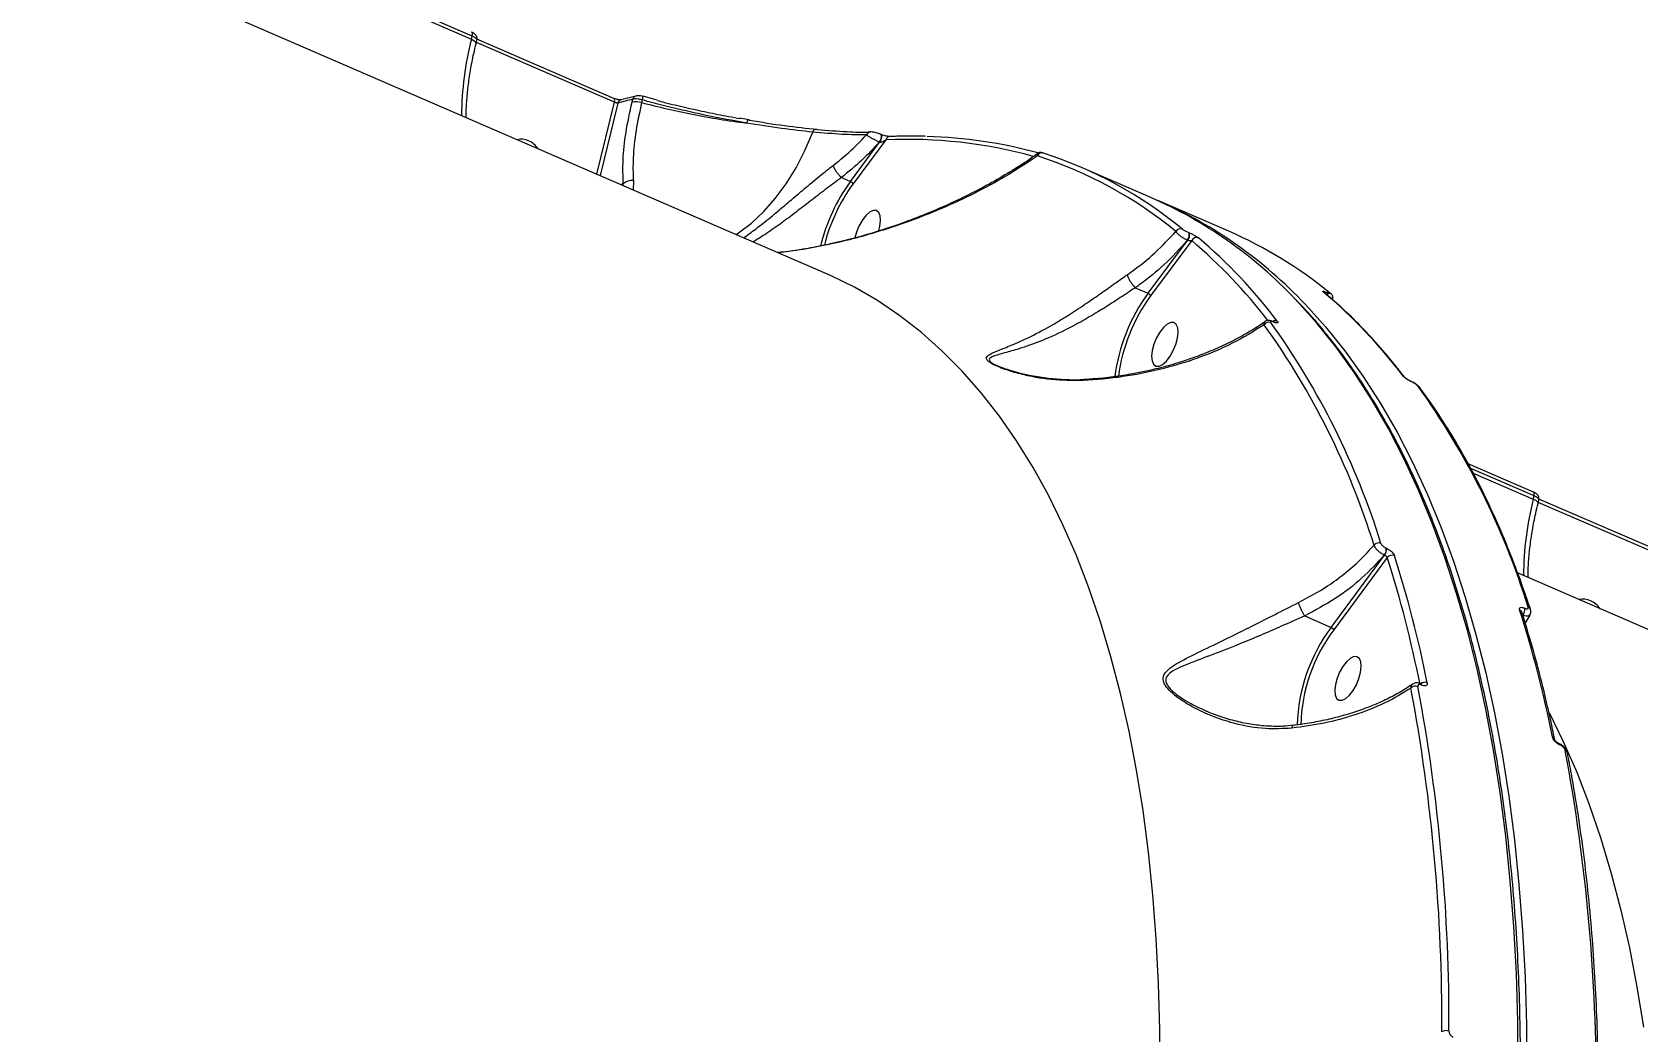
# Model space of a CAD drawing. Header units: millimetres. Extents: x -6104 to 7803, y -6013 to 4803.
# Drawn here: x 1229.8 to 1536.8, y -1772.4 to -1581.3 of the extents above; entities that cross this region are included whole.
import ezdxf

# ---------------------------------------------------------------- set-up
doc = ezdxf.new("R2010")
doc.units = ezdxf.units.MM
for name, color, linetype in [('DIKOM_ОБЪЕКТ', 7, 'Continuous'), ('DIKOM_РАЗМЕР_ЗОНА', 7, 'Continuous'), ('DIKOM_РАЗМЕР_ОБЪЕКТА', 7, 'Continuous')]:
    doc.layers.add(name, color=color, linetype=linetype)
doc.styles.add('style1', font='arial.ttf', dxfattribs={"width": 0.8})
doc.dimstyles.new('1-50', dxfattribs={"dimtxt": 300, "dimasz": 200, "dimexe": 100, "dimexo": 0, "dimgap": 100, "dimtad": 1, "dimtxsty": 'style1', "dimcen": 200, "dimclrd": 7, "dimclre": 7, "dimclrt": 7, "dimadec": 1, "dimazin": 2, "dimtfac": 1, "dimtmove": 0, "dimatfit": 2, "dimfxl": 0, "dimlwd": 25, "dimlwe": 18, "dimarcsym": 0})

# ---------------------------------------------------------------- blocks, each defined once
blk = doc.blocks.new('*D10')
at = {"layer": 'Defpoints', "color": 0, "transparency": 16777216}
for p in [(-4094.65, -224.49), (3111.63, -1726.03), (3111.63, -4948.58)]:
    blk.add_point(p, dxfattribs=at)
at = {"layer": 'DIKOM_РАЗМЕР_ОБЪЕКТА', "color": 7, "lineweight": 18, "transparency": 16777216}
for p, q in [((-4094.65, -224.49), (-4094.65, -5048.58)), ((3111.63, -1726.03), (3111.63, -5048.58))]:
    blk.add_line(p, q, dxfattribs=at)
at = {"layer": 'DIKOM_РАЗМЕР_ОБЪЕКТА', "color": 7, "lineweight": 25, "transparency": 16777216}
blk.add_line((-3894.65, -4948.58), (2911.63, -4948.58), dxfattribs=at)
at = {"layer": 'DIKOM_РАЗМЕР_ОБЪЕКТА', "color": 7, "transparency": 16777216}
for points in [[(-3894.65, -4915.24), (-3894.65, -4981.91), (-4094.65, -4948.58)], [(2911.63, -4915.24), (2911.63, -4981.91), (3111.63, -4948.58)]]:
    blk.add_solid(points, dxfattribs=at)
at = {"layer": 'DIKOM_РАЗМЕР_ОБЪЕКТА', "color": 7, "transparency": 16777216, "insert": (-134.24, -4695.4), "char_height": 300, "attachment_point": 5, "style": 'style1'}
blk.add_mtext('7200', dxfattribs=at)
blk = doc.blocks.new('*D12')
at = {"layer": 'Defpoints', "color": 0, "transparency": 16777216}
for p in [(-6103.62, -69.94), (4675.35, -1132.87), (4675.35, -5913.06)]:
    blk.add_point(p, dxfattribs=at)
at = {"layer": 'DIKOM_РАЗМЕР_ЗОНА', "color": 7, "lineweight": 18, "transparency": 16777216}
for p, q in [((-6103.62, -69.94), (-6103.62, -6013.06)), ((4675.35, -1132.87), (4675.35, -6013.06))]:
    blk.add_line(p, q, dxfattribs=at)
at = {"layer": 'DIKOM_РАЗМЕР_ЗОНА', "color": 7, "lineweight": 25, "transparency": 16777216}
blk.add_line((-5903.62, -5913.06), (4475.35, -5913.06), dxfattribs=at)
at = {"layer": 'DIKOM_РАЗМЕР_ЗОНА', "color": 7, "transparency": 16777216}
for points in [[(-5903.62, -5879.73), (-5903.62, -5946.4), (-6103.62, -5913.06)], [(4475.35, -5879.73), (4475.35, -5946.4), (4675.35, -5913.06)]]:
    blk.add_solid(points, dxfattribs=at)
at = {"layer": 'DIKOM_РАЗМЕР_ЗОНА', "color": 7, "transparency": 16777216, "insert": (271.51, -5659.89), "char_height": 300, "attachment_point": 5, "style": 'style1'}
blk.add_mtext('10800', dxfattribs=at)

msp = doc.modelspace()

# ---------------------------------------------------------------- linework, layer by layer
at = {"layer": 'DIKOM_ОБЪЕКТ', "color": 7, "linetype": 'Continuous', "lineweight": 15}
for p, q in [((1381.562, -1627.405), (1112.67, -1510.953)), ((1245.269, -1552.955), (1313.77, -1582.622)), ((1313.918, -1582.016), (1245.418, -1552.35)), ((1313.77, -1582.622), (1313.918, -1582.016)), ((1314.677, -1583.438), (1314.83, -1582.813)), ((1341.118, -1594.686), (1314.722, -1583.254)), ((1340.998, -1593.939), (1314.839, -1582.61)), ((1337.748, -1608.429), (1341.118, -1594.686)), ((1341.777, -1594.83), (1338.375, -1608.701)), ((1345.216, -1593.491), (1342.346, -1594.221)), ((1344.492, -1594.655), (1344.627, -1594.106)), ((1346.445, -1594.237), (1346.321, -1594.743)), ((1349.3, -1594.259), (1346.631, -1593.544)), ((1366.789, -1598.008), (1365.101, -1597.714)), ((1386.241, -1609.798), (1391.827, -1602.334)), ((1393.017, -1601.879), (1386.737, -1610.27)), ((1391.827, -1602.334), (1391.755, -1602.303)), ((1391.991, -1600.794), (1391.897, -1600.778)), ((1392.063, -1600.825), (1391.991, -1600.794)), ((1443.665, -1612.89), (1430.411, -1607.149)), ((1342.798, -1610.276), (1342.352, -1610.423)), ((1342.804, -1610.619), (1342.798, -1610.276)), ((1344.739, -1609.63), (1344.697, -1611.439)), ((1384.53, -1609.057), (1384.523, -1609.053)), ((1384.53, -1609.057), (1386.241, -1609.798)), ((1458.57, -1619.345), (1445.316, -1613.604)), ((1450.929, -1619.594), (1450.956, -1619.605)), ((1443.14, -1631.198), (1450.676, -1621.083)), ((1451.484, -1621.136), (1443.637, -1631.669)), ((1450.676, -1621.083), (1450.649, -1621.071)), ((1440.701, -1630.142), (1440.696, -1630.139)), ((1440.701, -1630.142), (1443.14, -1631.198)), ((1477.366, -1631.043), (1477.393, -1631.055)), ((1467.056, -1636.629), (1466.97, -1636.592)), ((1467.141, -1636.699), (1467.056, -1636.662)), ((1414.371, -1645.064), (1414.619, -1645.183)), ((1493.551, -1648.104), (1493.465, -1648.067)), ((1493.636, -1648.173), (1493.551, -1648.136)), ((1516.823, -1669.194), (1504.328, -1663.783)), ((1516.943, -1669.942), (1504.848, -1664.704)), ((1505.29, -1665.565), (1516.795, -1670.547)), ((1516.795, -1670.547), (1516.943, -1669.942)), ((1517.702, -1671.364), (1517.855, -1670.739)), ((1544.143, -1682.612), (1517.747, -1671.18)), ((1544.023, -1681.865), (1517.864, -1670.536)), ((1478.138, -1695.075), (1488.359, -1681.284)), ((1488.878, -1681.724), (1478.635, -1695.545)), ((1488.359, -1681.284), (1488.313, -1681.264)), ((1488.681, -1679.934), (1488.726, -1679.954)), ((1782.661, -1801.112), (1513.769, -1684.66)), ((1515.136, -1691.391), (1515.181, -1691.411)), ((1473.091, -1692.889), (1478.138, -1695.075)), ((1514.814, -1692.741), (1514.769, -1692.722)), ((1515.248, -1694.321), (1516.199, -1692.727)), ((1495.331, -1705.885), (1495.265, -1705.857)), ((1495.331, -1705.885), (1495.34, -1705.889)), ((1495.483, -1706.12), (1495.418, -1706.091)), ((1454.053, -1710.959), (1454.343, -1711.102)), ((1521.806, -1717.351), (1521.74, -1717.323)), ((1521.959, -1717.586), (1521.893, -1717.557))]:
    msp.add_line(p, q, dxfattribs=at)
at = {"layer": 'DIKOM_ОБЪЕКТ', "color": 7, "linetype": 'Continuous', "lineweight": 15, "flags": 128}
for points in [[(1313.77, -1582.622), (1314.072, -1582.767), (1314.323, -1582.921), (1314.512, -1583.076), (1314.634, -1583.227), (1314.682, -1583.367), (1314.677, -1583.438)], [(1313.918, -1582.016), (1313.952, -1581.844), (1313.965, -1581.685), (1313.958, -1581.544), (1313.93, -1581.427), (1313.883, -1581.337), (1313.818, -1581.279), (1313.798, -1581.268)], [(1341.118, -1594.686), (1341.151, -1594.514), (1341.165, -1594.354), (1341.157, -1594.213), (1341.129, -1594.096), (1341.082, -1594.006), (1341.016, -1593.948), (1340.998, -1593.939)], [(1346.619, -1593.591), (1346.619, -1593.59), (1346.62, -1593.586)], [(1364.392, -1619.969), (1364.844, -1619.669), (1367.305, -1617.799), (1369.658, -1615.593), (1371.879, -1613.072), (1373.947, -1610.262), (1375.842, -1607.189), (1377.543, -1603.885), (1379.036, -1600.382)], [(1379.036, -1600.382), (1379.106, -1600.22), (1379.194, -1600.078), (1379.296, -1599.962), (1379.409, -1599.875), (1379.529, -1599.821), (1379.652, -1599.801), (1379.773, -1599.816), (1379.887, -1599.866)], [(1390.048, -1600.36), (1390.064, -1600.359), (1390.066, -1600.359)], [(1391.755, -1602.303), (1391.901, -1602.076), (1392.022, -1601.819), (1392.108, -1601.554), (1392.153, -1601.301), (1392.152, -1601.081), (1392.106, -1600.913), (1392.019, -1600.809), (1391.991, -1600.794)], [(1391.827, -1602.334), (1391.973, -1602.107), (1392.094, -1601.85), (1392.18, -1601.585), (1392.225, -1601.332), (1392.224, -1601.113), (1392.178, -1600.944), (1392.091, -1600.84), (1392.066, -1600.827)], [(1391.664, -1619.269), (1391.882, -1618.398), (1392.006, -1617.306), (1391.924, -1616.397), (1391.644, -1615.743), (1391.186, -1615.398), (1390.589, -1615.389), (1389.902, -1615.718), (1389.179, -1616.358), (1388.479, -1617.256), (1387.859, -1618.341), (1387.37, -1619.524), (1387.072, -1620.602)], [(1445.454, -1780.952), (1445.41, -1771.972), (1445.166, -1763.184), (1444.721, -1754.595), (1444.077, -1746.215), (1443.233, -1738.049), (1442.19, -1730.107), (1440.95, -1722.396), (1439.513, -1714.922), (1437.881, -1707.693), (1436.056, -1700.716), (1434.038, -1693.996), (1431.831, -1687.541), (1429.435, -1681.355), (1426.854, -1675.446), (1424.089, -1669.818), (1421.144, -1664.477), (1418.02, -1659.427), (1414.721, -1654.674), (1411.251, -1650.221), (1407.611, -1646.074), (1403.806, -1642.235), (1399.839, -1638.708), (1395.714, -1635.497), (1391.434, -1632.605), (1387.004, -1630.033), (1382.428, -1627.786), (1381.562, -1627.405)], [(1513.92, -1779.779), (1513.839, -1770.418), (1513.558, -1761.249), (1513.077, -1752.28), (1512.398, -1743.518), (1511.52, -1734.971), (1510.444, -1726.645), (1509.172, -1718.549), (1507.704, -1710.687), (1506.041, -1703.068), (1504.185, -1695.698), (1502.138, -1688.583), (1499.901, -1681.728), (1497.475, -1675.14), (1494.864, -1668.824), (1492.07, -1662.786), (1489.094, -1657.03), (1485.939, -1651.562), (1482.607, -1646.386), (1479.103, -1641.506), (1475.428, -1636.927), (1471.586, -1632.652), (1471.222, -1632.272)], [(1472.376, -1632.475), (1473.236, -1633.367), (1477.079, -1637.642), (1480.753, -1642.221), (1484.258, -1647.101), (1487.589, -1652.277), (1490.744, -1657.745), (1493.72, -1663.501), (1496.515, -1669.539), (1499.126, -1675.855), (1501.551, -1682.443), (1503.788, -1689.297), (1505.836, -1696.413), (1507.692, -1703.783), (1509.354, -1711.402), (1510.823, -1719.263), (1512.095, -1727.36), (1513.171, -1735.686), (1514.049, -1744.233), (1514.728, -1752.995), (1515.208, -1761.964), (1515.489, -1771.133), (1515.57, -1780.494)], [(1476.885, -1631.092), (1476.841, -1631.058), (1476.688, -1630.971)], [(1478.042, -1631.22), (1478.001, -1631.189), (1477.855, -1631.106)], [(1446.653, -1644.149), (1447.352, -1643.251), (1447.972, -1642.166), (1448.461, -1640.984), (1448.781, -1639.798), (1448.905, -1638.707), (1448.823, -1637.797), (1448.542, -1637.143), (1448.085, -1636.798), (1447.488, -1636.79), (1446.801, -1637.119), (1446.078, -1637.758), (1445.378, -1638.657), (1444.758, -1639.742), (1444.269, -1640.924), (1443.949, -1642.11), (1443.825, -1643.201), (1443.907, -1644.111), (1444.188, -1644.765), (1444.645, -1645.11), (1445.242, -1645.118), (1445.93, -1644.789), (1446.653, -1644.149)], [(1516.943, -1669.942), (1516.977, -1669.77), (1516.99, -1669.611), (1516.983, -1669.47), (1516.955, -1669.353), (1516.908, -1669.263), (1516.844, -1669.205), (1516.823, -1669.194)], [(1516.795, -1670.547), (1517.097, -1670.694), (1517.348, -1670.847), (1517.537, -1671.002), (1517.659, -1671.153), (1517.707, -1671.293), (1517.702, -1671.364)], [(1481.65, -1708.026), (1482.35, -1707.127), (1482.969, -1706.043), (1483.459, -1704.86), (1483.779, -1703.675), (1483.903, -1702.583), (1483.821, -1701.674), (1483.54, -1701.02), (1483.083, -1700.675), (1482.486, -1700.666), (1481.798, -1700.995), (1481.075, -1701.635), (1480.376, -1702.533), (1479.756, -1703.618), (1479.266, -1704.801), (1478.947, -1705.986), (1478.823, -1707.078), (1478.904, -1707.987), (1479.185, -1708.641), (1479.643, -1708.986), (1480.239, -1708.995), (1480.927, -1708.666), (1481.65, -1708.026)], [(1519.804, -1711.362), (1522.507, -1716.871), (1525.088, -1722.781), (1527.483, -1728.966), (1529.691, -1735.421), (1531.708, -1742.141), (1533.534, -1749.119), (1535.166, -1756.348), (1536.602, -1763.821), (1537.843, -1771.533)]]:
    msp.add_lwpolyline(points, dxfattribs=at)
at = {"layer": 'DIKOM_ОБЪЕКТ', "color": 7, "linetype": 'Continuous', "lineweight": 15}
for centre, radius, start, end in [((1370.909, -1597.362), 59.01, 165.53431, 179.87638), ((1376.972, -1727.348), 137.112, 103.64497, 104.87371), ((1342.58, -1595.01), 0.823, 106.56192, 167.37437), ((1345.232, -1598.332), 3.75, 73.11866, 101.37229), ((1345.435, -1594.29), 0.828, 105.83755, 167.13083), ((1288.489, -1578.259), 60.118, 344.58684, 345.22381), ((1367.142, -1598.766), 0.799, 116.46902, 171.86975), ((1366.804, -1598.22), 0.17, 41.08136, 96.35943), ((1323.308, -1605.115), 3.367, 65.49209, 103.3345), ((1322.91, -1606.105), 4.433, 34.70335, 66.12124), ((1390.112, -1601.212), 0.855, 94.32249, 161.00532), ((1393.87, -1602.121), 0.887, 94.41729, 164.1345), ((1397.285, -1691.324), 89.547, 74.51169, 92.73161), ((1398.861, -1688.594), 87.365, 74.58373, 88.66566), ((1422.846, -1605.284), 0.924, 69.32014, 156.77514), ((1396.796, -1682.495), 81.566, 50.69661, 72.00321), ((1397.915, -1682.167), 81.747, 50.69667, 72.00327), ((1344.495, -1612.134), 2.515, 84.42501, 132.40899), ((1415.282, -1630.756), 35.813, 144.18216, 166.14195), ((1414.927, -1630.604), 34.758, 144.19618, 165.66659), ((1409.73, -1690.416), 84.628, 43.39721, 66.36012), ((1411.035, -1691.623), 85.213, 43.95764, 66.88434), ((1449.348, -1619.854), 1.005, 69.70756, 151.83578), ((1449.656, -1620.118), 1.377, 316.18056, 22.36473), ((1449.684, -1620.129), 1.376, 316.15932, 22.38597), ((1452.406, -1621.559), 1.015, 69.91535, 155.38771), ((1389.424, -1695.74), 98.265, 37.06707, 49.87222), ((1425.627, -1695.05), 82.563, 50.75864, 66.48394), ((1388.496, -1695.888), 97.751, 37.50183, 49.8817), ((1471.171, -1651.649), 34.698, 143.8856, 172.62074), ((1470.852, -1651.515), 33.683, 143.89979, 172.45556), ((1413.368, -1706.096), 98.251, 37.06616, 49.87313), ((1476.856, -1631.426), 0.638, 345.43028, 36.94546), ((1476.879, -1631.44), 0.643, 344.83764, 36.83411), ((1466.241, -1637.782), 1.065, 69.57481, 147.69111), ((1344.943, -1723.549), 148.154, 17.35931, 35.64395), ((1345.948, -1723.311), 148.482, 17.35921, 35.64381), ((1467.462, -1637.433), 0.994, 68.12628, 120.46679), ((1466.874, -1636.797), 0.226, 36.76919, 64.31755), ((1466.973, -1636.817), 0.205, 35.31616, 66.71096), ((1491.458, -1647.597), 0.783, 37.04024, 66.868), ((1493.382, -1648.256), 0.207, 35.44421, 67.33002), ((1493.462, -1648.299), 0.215, 35.99928, 65.6926), ((1374.108, -1735.506), 148.481, 17.35928, 35.644), ((1494.465, -1649.698), 0.782, 36.73499, 66.89208), ((1573.935, -1685.288), 59.011, 165.53445, 179.87625), ((1487.242, -1680.1), 1.17, 68.73809, 139.82658), ((1486.956, -1680.174), 1.741, 321.21598, 7.917), ((1487.003, -1680.194), 1.74, 321.208, 7.93451), ((1489.812, -1682.427), 1.169, 68.62941, 143.03842), ((1270.713, -1751.026), 228.908, 11.3489, 17.62286), ((1271.521, -1750.814), 229.487, 11.34927, 17.62232), ((1513.411, -1691.631), 1.741, 321.21523, 7.91775), ((1513.457, -1691.651), 1.741, 321.21523, 7.91775), ((1515.554, -1691.882), 0.729, 19.13754, 68.14677), ((1526.323, -1693.145), 3.465, 66.04927, 102.77733), ((1525.747, -1694.259), 4.718, 35.67691, 65.1513), ((1295.492, -1761.17), 229.448, 11.34901, 17.62312), ((1513.904, -1692.378), 0.725, 18.93811, 68.28542), ((1504.355, -1714.668), 32.73, 143.22675, 178.34476), ((1503.755, -1714.432), 31.428, 143.06227, 178.65525), ((1494.279, -1707.54), 1.232, 68.11687, 135.19174), ((1152.751, -1770.453), 346.573, 359.67696, 10.6049), ((1153.326, -1770.32), 347.345, 359.67709, 10.60484), ((1496.062, -1706.802), 1.236, 68.28083, 130.14381), ((1495.122, -1706.116), 0.296, 4.80433, 60.74882), ((1495.184, -1706.146), 0.301, 5.07426, 58.76049), ((1520.211, -1716.666), 0.692, 12.79305, 69.46135), ((1521.599, -1717.582), 0.295, 4.74841, 61.55223), ((1521.663, -1717.611), 0.298, 4.90513, 60.45285), ((1181.487, -1782.515), 347.343, 359.67705, 10.60488), ((1522.653, -1719.241), 0.694, 13.4551, 69.35891), ((1500.11, -1773.567), 1.404, 66.71083, 124.29334)]:
    msp.add_arc(centre, radius, start, end, dxfattribs=at)
for points, knots in [([(1312.77, -1597.612), (1312.769, -1597.523), (1312.761, -1596.549), (1312.856, -1594.573), (1313.129, -1591.635), (1313.584, -1588.558), (1314.114, -1585.81), (1314.523, -1584.084), (1314.677, -1583.438)], [0, 0, 0, 0, 0.0214345, 0.2333892, 0.445897, 0.6589834, 0.8725558, 1, 1, 1, 1]), ([(1314.828, -1582.816), (1314.829, -1582.815), (1314.889, -1582.685), (1314.865, -1582.406), (1314.765, -1582.06), (1314.572, -1581.776), (1314.283, -1581.519), (1314.018, -1581.359), (1313.82, -1581.28), (1313.795, -1581.27)], [0, 0, 0, 0, 0.0015989, 0.2009372, 0.3622274, 0.518972, 0.6988262, 0.9624151, 1, 1, 1, 1]), ([(1314.81, -1582.807), (1314.82, -1582.793), (1314.872, -1582.719), (1314.747, -1582.53), (1314.444, -1582.267), (1314.093, -1582.1), (1313.918, -1582.016)], [0, 0, 0, 0, 0.0719735, 0.3813428, 0.690672, 1, 1, 1, 1]), ([(1342.354, -1594.219), (1342.355, -1594.219), (1342.365, -1594.216), (1342.326, -1594.224), (1342.241, -1594.226), (1342.063, -1594.218), (1341.803, -1594.182), (1341.479, -1594.109), (1341.187, -1594.019), (1341.05, -1593.958), (1341.004, -1593.938)], [0, 0, 0, 0, 0.0058481, 0.0949896, 0.2005479, 0.3369391, 0.5006319, 0.6918369, 0.8976987, 1, 1, 1, 1]), ([(1341.777, -1594.83), (1341.745, -1594.832), (1341.681, -1594.835), (1341.535, -1594.815), (1341.375, -1594.778), (1341.229, -1594.732), (1341.149, -1594.699), (1341.118, -1594.686)], [0, 0, 0, 0, 0.215442, 0.4306436, 0.6452858, 0.859593, 1, 1, 1, 1]), ([(1342.798, -1610.276), (1342.76, -1608.79), (1342.682, -1605.727), (1343.227, -1600.447), (1344.067, -1596.604), (1344.492, -1594.655)], [0, 0, 0, 0, 0.31751679, 0.65391701, 1, 1, 1, 1]), ([(1346.445, -1594.237), (1346.388, -1594.222), (1346.113, -1594.153), (1345.619, -1594.067), (1345.028, -1594.03), (1344.761, -1594.08), (1344.627, -1594.106)], [0, 0, 0, 0, 0.0806253, 0.3870403, 0.6935425, 1, 1, 1, 1]), ([(1346.321, -1594.743), (1345.925, -1596.55), (1345.121, -1600.217), (1344.683, -1604.767), (1344.64, -1607.851), (1344.717, -1609.233), (1344.739, -1609.63)], [0, 0, 0, 0, 0.3362346, 0.6822351, 0.90878681, 1, 1, 1, 1]), ([(1346.619, -1593.59), (1346.442, -1593.548), (1346.046, -1593.454), (1345.585, -1593.409), (1345.304, -1593.49), (1345.214, -1593.516)], [0, 0, 0, 0, 0.3536811, 0.7918204, 1, 1, 1, 1]), ([(1346.321, -1594.743), (1347.928, -1595.15), (1351.159, -1595.967), (1356.15, -1597.026), (1361.263, -1597.962), (1364.648, -1598.422), (1366.351, -1598.653)], [0, 0, 0, 0, 0.2373854, 0.4771625, 0.7370112, 1, 1, 1, 1]), ([(1366.351, -1598.653), (1363.805, -1598.19), (1359.948, -1597.489), (1354.57, -1596.297), (1350.489, -1595.32), (1347.78, -1594.594), (1346.445, -1594.237)], [0, 0, 0, 0, 0.3951678, 0.598674, 0.8021767, 1, 1, 1, 1]), ([(1349.295, -1594.329), (1349.763, -1594.453), (1351.593, -1594.937), (1354.788, -1595.691), (1358.877, -1596.592), (1362.369, -1597.296), (1364.454, -1597.665), (1365.211, -1597.799)], [0, 0, 0, 0, 0.0866068, 0.339255, 0.5919003, 0.8518954, 1, 1, 1, 1]), ([(1379.036, -1600.382), (1377.086, -1600.172), (1373.139, -1599.748), (1368.631, -1599.021), (1366.351, -1598.653)], [0, 0, 0, 0, 0.4941592, 1, 1, 1, 1]), ([(1366.933, -1598.109), (1369.209, -1598.475), (1373.814, -1599.215), (1377.847, -1599.648), (1379.887, -1599.866)], [0, 0, 0, 0, 0.4941747, 1, 1, 1, 1]), ([(1389.304, -1600.934), (1387.84, -1600.92), (1384.874, -1600.892), (1380.998, -1600.553), (1379.036, -1600.382)], [0, 0, 0, 0, 0.4937651, 1, 1, 1, 1]), ([(1379.887, -1599.866), (1381.847, -1600.038), (1385.613, -1600.368), (1388.499, -1600.398), (1389.882, -1600.413)], [0, 0, 0, 0, 0.520577, 1, 1, 1, 1]), ([(1382.936, -1606.74), (1383.937, -1605.949), (1386.232, -1604.136), (1388.197, -1602.088), (1389.304, -1600.934)], [0, 0, 0, 0, 0.4365646, 1, 1, 1, 1]), ([(1391.755, -1602.303), (1390.665, -1603.494), (1388.469, -1605.891), (1385.849, -1607.997), (1384.53, -1609.057)], [0, 0, 0, 0, 0.4967527, 1, 1, 1, 1]), ([(1391.755, -1602.303), (1391.575, -1602.215), (1391.213, -1602.038), (1390.624, -1601.726), (1390.065, -1601.413), (1389.597, -1601.132), (1389.396, -1600.996), (1389.304, -1600.934)], [0, 0, 0, 0, 0.19513023, 0.38990845, 0.59345799, 0.81403517, 1, 1, 1, 1]), ([(1390.049, -1600.369), (1390.048, -1600.369), (1389.913, -1600.373), (1389.758, -1600.369), (1389.604, -1600.365)], [0, 0, 0, 0, 0.0053075, 1, 1, 1, 1]), ([(1391.831, -1600.735), (1391.758, -1600.705), (1391.542, -1600.618), (1391.131, -1600.504), (1390.612, -1600.397), (1390.274, -1600.352), (1390.08, -1600.361), (1390.066, -1600.361)], [0, 0, 0, 0, 0.1192551, 0.3529028, 0.612682, 0.9716915, 1, 1, 1, 1]), ([(1393.017, -1601.879), (1392.933, -1601.943), (1392.755, -1602.077), (1392.464, -1602.234), (1392.194, -1602.332), (1392.008, -1602.362), (1391.894, -1602.356), (1391.849, -1602.342), (1391.827, -1602.334)], [0, 0, 0, 0, 0.27592024, 0.58119307, 0.78402368, 0.90457303, 0.95307798, 1, 1, 1, 1]), ([(1393.796, -1601.237), (1393.779, -1601.237), (1393.729, -1601.239), (1393.503, -1601.222), (1393.146, -1601.162), (1392.727, -1601.059), (1392.384, -1600.951), (1392.163, -1600.869), (1392.082, -1600.832), (1392.067, -1600.825)], [0, 0, 0, 0, 0.100519, 0.2830841, 0.524881, 0.7134367, 0.857284, 0.973131, 1, 1, 1, 1]), ([(1400.597, -1601.196), (1400.483, -1601.19), (1398.687, -1601.094), (1396.41, -1601.144), (1394.24, -1601.221), (1393.802, -1601.237)], [0, 0, 0, 0, 0.0511869, 0.8084651, 1, 1, 1, 1]), ([(1421.997, -1604.92), (1420.24, -1606.099), (1416.726, -1608.457), (1410.814, -1611.704), (1404.459, -1614.724), (1397.064, -1617.683), (1390.055, -1619.94), (1383.618, -1621.581), (1378.492, -1622.597), (1374.723, -1623.228), (1372.599, -1623.395), (1372.348, -1623.414)], [0, 0, 0, 0, 0.1357672, 0.2715396, 0.4102387, 0.5489225, 0.7213896, 0.8089491, 0.8964831, 0.9877892, 1, 1, 1, 1]), ([(1422.007, -1604.493), (1421.496, -1604.867), (1419.841, -1606.078), (1416.756, -1608.028), (1412.749, -1610.355), (1408.42, -1612.602), (1403.992, -1614.676), (1399.417, -1616.59), (1394.807, -1618.296), (1390.058, -1619.82), (1385.339, -1621.106), (1380.883, -1622.123), (1376.79, -1622.873), (1374.061, -1623.3), (1372.631, -1623.433), (1372.434, -1623.451)], [0, 0, 0, 0, 0.041223, 0.1336024, 0.2280545, 0.3245657, 0.4231432, 0.5114336, 0.6050424, 0.6944706, 0.779964, 0.8622456, 0.9296995, 0.9903161, 1, 1, 1, 1]), ([(1421.997, -1604.92), (1421.937, -1604.796), (1421.839, -1604.592), (1421.957, -1604.518), (1422.003, -1604.488)], [0, 0, 0, 0, 0.6068654, 1, 1, 1, 1]), ([(1423.079, -1604.39), (1423.021, -1604.371), (1422.913, -1604.334), (1422.798, -1604.306), (1422.633, -1604.28), (1422.42, -1604.285), (1422.19, -1604.335), (1422.05, -1604.428), (1421.984, -1604.472)], [0, 0, 0, 0, 0.2243749, 0.4119126, 0.5458312, 0.6749864, 0.8464139, 1, 1, 1, 1]), ([(1365.823, -1620.588), (1366.577, -1620.054), (1368.185, -1618.915), (1370.814, -1616.799), (1373.579, -1614.484), (1376.339, -1612.136), (1379.204, -1609.722), (1381.429, -1607.91), (1382.659, -1606.954), (1382.936, -1606.74)], [0, 0, 0, 0, 0.160434, 0.3418282, 0.4947867, 0.6476381, 0.8016121, 0.9554503, 1, 1, 1, 1]), ([(1384.523, -1609.053), (1384.379, -1608.914), (1384.09, -1608.636), (1383.658, -1608.099), (1383.29, -1607.547), (1383.058, -1607.098), (1382.965, -1606.847), (1382.939, -1606.754), (1382.936, -1606.74)], [0, 0, 0, 0, 0.2120355, 0.4240536, 0.6361005, 0.8481439, 0.9764266, 1, 1, 1, 1]), ([(1384.523, -1609.053), (1384.523, -1609.053), (1384.298, -1609.21), (1383.165, -1610.065), (1381.019, -1611.676), (1378.191, -1613.88), (1375.413, -1616.026), (1372.621, -1618.11), (1369.981, -1619.972), (1368.366, -1620.934), (1367.631, -1621.371)], [0, 0, 0, 0, 0.00006489, 0.03668984, 0.18870298, 0.34688015, 0.50094024, 0.65926845, 0.84498192, 1, 1, 1, 1]), ([(1386.737, -1610.27), (1386.735, -1610.263), (1386.728, -1610.241), (1386.701, -1610.182), (1386.636, -1610.087), (1386.521, -1609.972), (1386.383, -1609.868), (1386.289, -1609.821), (1386.241, -1609.798)], [0, 0, 0, 0, 0.0458685, 0.1414033, 0.3560605, 0.5706538, 0.785366, 1, 1, 1, 1]), ([(1439.158, -1627.644), (1439.455, -1627.437), (1441.318, -1626.135), (1444.624, -1623.498), (1447.166, -1620.77), (1448.462, -1619.379)], [0, 0, 0, 0, 0.08498788, 0.53346738, 1, 1, 1, 1]), ([(1450.649, -1621.071), (1450.566, -1621.031), (1450.291, -1620.897), (1449.783, -1620.595), (1449.199, -1620.171), (1448.711, -1619.733), (1448.545, -1619.497), (1448.462, -1619.379)], [0, 0, 0, 0, 0.0942479, 0.3122885, 0.5411997, 0.7714073, 1, 1, 1, 1]), ([(1449.696, -1618.911), (1449.752, -1618.953), (1449.864, -1619.036), (1450.148, -1619.205), (1450.471, -1619.379), (1450.744, -1619.512), (1450.887, -1619.575), (1450.929, -1619.594)], [0, 0, 0, 0, 0.2336398, 0.4673183, 0.6955526, 0.9086873, 1, 1, 1, 1]), ([(1450.956, -1619.605), (1451.02, -1619.633), (1451.228, -1619.725), (1451.624, -1619.918), (1452.096, -1620.171), (1452.51, -1620.42), (1452.673, -1620.544), (1452.755, -1620.606)], [0, 0, 0, 0, 0.0931745, 0.3038784, 0.5302222, 0.7651779, 1, 1, 1, 1]), ([(1450.649, -1621.071), (1449.217, -1622.656), (1446.5, -1625.663), (1442.945, -1628.548), (1441.008, -1629.925), (1440.701, -1630.142)], [0, 0, 0, 0, 0.4843357, 0.9185174, 1, 1, 1, 1]), ([(1451.484, -1621.136), (1451.433, -1621.149), (1451.333, -1621.173), (1451.137, -1621.179), (1450.95, -1621.161), (1450.818, -1621.131), (1450.736, -1621.107), (1450.698, -1621.092), (1450.676, -1621.083)], [0, 0, 0, 0, 0.2685341, 0.522873, 0.7425528, 0.8690906, 0.9241595, 1, 1, 1, 1]), ([(1430.732, -1647.865), (1428.713, -1647.865), (1424.621, -1647.865), (1419.588, -1646.917), (1416.204, -1645.921), (1414.375, -1645.219), (1413.184, -1644.646), (1412.391, -1644.078), (1412.128, -1643.514), (1412.455, -1643.157), (1413.258, -1642.647), (1414.742, -1642.047), (1417.556, -1640.923), (1421.178, -1639.274), (1425.06, -1637.154), (1428.689, -1634.909), (1431.659, -1632.928), (1434.534, -1630.919), (1436.986, -1629.168), (1438.516, -1628.094), (1439.158, -1627.644)], [0, 0, 0, 0, 0.0952077, 0.1929571, 0.2447993, 0.2710697, 0.2981691, 0.3242899, 0.3503873, 0.3910754, 0.401942, 0.4719628, 0.5438087, 0.6393962, 0.7378513, 0.7988541, 0.8613641, 0.9113747, 0.9628365, 1, 1, 1, 1]), ([(1440.696, -1630.139), (1440.695, -1630.139), (1440.075, -1630.542), (1438.581, -1631.543), (1436.168, -1633.12), (1433.311, -1634.923), (1430.302, -1636.679), (1426.616, -1638.628), (1422.561, -1640.42), (1418.773, -1641.764), (1415.678, -1642.602), (1414.056, -1643.058), (1413.111, -1643.447), (1412.692, -1643.719), (1412.867, -1644.207), (1413.501, -1644.665), (1414.122, -1644.95), (1414.371, -1645.064)], [0, 0, 0, 0, 0.00003245, 0.05062669, 0.1211019, 0.19165227, 0.27885216, 0.3661675, 0.50404942, 0.64213959, 0.74188404, 0.84125199, 0.85610359, 0.91043507, 0.94405166, 0.97753497, 1, 1, 1, 1]), ([(1439.158, -1627.644), (1439.16, -1627.659), (1439.183, -1627.78), (1439.279, -1628.072), (1439.53, -1628.582), (1439.882, -1629.147), (1440.29, -1629.702), (1440.56, -1629.993), (1440.696, -1630.139)], [0, 0, 0, 0, 0.0259637, 0.2095696, 0.407177, 0.6047891, 0.8023868, 1, 1, 1, 1]), ([(1418.82, -2128.463), (1419.733, -2126.681), (1422.379, -2121.51), (1426.676, -2112.88), (1431.672, -2102.55), (1436.551, -2092.141), (1441.31, -2081.662), (1445.945, -2071.12), (1450.454, -2060.524), (1454.832, -2049.88), (1459.076, -2039.199), (1463.183, -2028.486), (1467.151, -2017.751), (1470.976, -2007.001), (1474.655, -1996.245), (1478.185, -1985.49), (1481.564, -1974.746), (1484.79, -1964.018), (1487.859, -1953.317), (1490.77, -1942.649), (1493.52, -1932.023), (1496.107, -1921.447), (1498.53, -1910.929), (1500.786, -1900.476), (1502.874, -1890.097), (1504.792, -1879.799), (1506.538, -1869.59), (1508.112, -1859.478), (1509.512, -1849.47), (1510.738, -1839.573), (1511.787, -1829.796), (1512.66, -1820.144), (1513.355, -1810.627), (1513.872, -1801.25), (1514.211, -1792.022), (1514.372, -1782.947), (1514.353, -1774.035), (1514.156, -1765.29), (1513.78, -1756.72), (1513.225, -1748.332), (1512.492, -1740.13), (1511.581, -1732.123), (1510.493, -1724.315), (1509.229, -1716.712), (1507.789, -1709.32), (1506.174, -1702.145), (1504.386, -1695.193), (1502.425, -1688.468), (1500.294, -1681.975), (1497.993, -1675.721), (1495.525, -1669.709), (1492.891, -1663.944), (1490.092, -1658.431), (1487.132, -1653.173), (1484.012, -1648.177), (1480.737, -1643.441), (1477.301, -1638.986), (1474.213, -1635.322), (1472.211, -1633.256), (1471.461, -1632.483)], [0, 0, 0, 0, 0.0093747, 0.0271865, 0.0449986, 0.0628105, 0.0806223, 0.0984342, 0.1162462, 0.134058, 0.1518699, 0.1696819, 0.187494, 0.205306, 0.2231184, 0.2409307, 0.2587434, 0.2765562, 0.2943693, 0.3121826, 0.3299963, 0.3478102, 0.3656246, 0.3834392, 0.4012543, 0.4190699, 0.4368861, 0.4547028, 0.4725198, 0.4903376, 0.508156, 0.5259752, 0.5437951, 0.5616156, 0.579437, 0.5972593, 0.6150823, 0.6329064, 0.6507313, 0.668557, 0.6863837, 0.7042114, 0.7220398, 0.739869, 0.7576988, 0.7755291, 0.7933595, 0.8111899, 0.8290198, 0.8468486, 0.8646758, 0.8825006, 0.9003223, 0.9181399, 0.9359523, 0.9537585, 0.9715573, 0.9893478, 1, 1, 1, 1]), ([(1443.637, -1631.669), (1443.634, -1631.661), (1443.627, -1631.639), (1443.6, -1631.58), (1443.535, -1631.487), (1443.42, -1631.372), (1443.282, -1631.268), (1443.188, -1631.222), (1443.14, -1631.198)], [0, 0, 0, 0, 0.0536071, 0.1414096, 0.3560954, 0.5707524, 0.7853907, 1, 1, 1, 1]), ([(1476.688, -1630.971), (1476.645, -1630.931), (1476.552, -1630.845), (1476.569, -1630.789), (1476.719, -1630.803), (1476.986, -1630.885), (1477.239, -1630.99), (1477.366, -1631.043)], [0, 0, 0, 0, 0.1890349, 0.4045271, 0.6068474, 0.8033663, 1, 1, 1, 1]), ([(1476.888, -1631.095), (1476.885, -1631.092), (1476.878, -1631.087), (1476.882, -1631.09), (1476.883, -1631.091)], [0, 0, 0, 0, 0.4936049, 1, 1, 1, 1]), ([(1492.08, -1647.12), (1491.475, -1646.339), (1489.722, -1644.078), (1486.706, -1640.542), (1482.983, -1636.609), (1479.693, -1633.487), (1477.623, -1631.721), (1476.884, -1631.092)], [0, 0, 0, 0, 0.1293172, 0.3744337, 0.6194498, 0.8643331, 1, 1, 1, 1]), ([(1477.393, -1631.055), (1477.479, -1631.09), (1477.651, -1631.162), (1477.833, -1631.217), (1477.937, -1631.228), (1477.949, -1631.191), (1477.885, -1631.133), (1477.855, -1631.106)], [0, 0, 0, 0, 0.195138, 0.3900964, 0.5932636, 0.8111038, 1, 1, 1, 1]), ([(1478.423, -1632.421), (1478.442, -1632.38), (1478.506, -1632.24), (1478.5, -1631.987), (1478.435, -1631.717), (1478.32, -1631.504), (1478.184, -1631.345), (1478.099, -1631.261), (1478.046, -1631.224), (1478.042, -1631.221)], [0, 0, 0, 0, 0.0915563, 0.3137571, 0.5007244, 0.6678466, 0.8211748, 0.9851971, 1, 1, 1, 1]), ([(1465.341, -1637.213), (1463.341, -1638.463), (1460.316, -1640.352), (1455.587, -1642.471), (1451.054, -1644.197), (1445.356, -1645.873), (1439.5, -1647.016), (1434.571, -1647.632), (1432.011, -1647.787), (1430.732, -1647.865)], [0, 0, 0, 0, 0.2227145, 0.336734, 0.4507483, 0.6310017, 0.8132753, 0.9066459, 1, 1, 1, 1]), ([(1465.516, -1636.601), (1465.378, -1636.704), (1464.397, -1637.437), (1462.325, -1638.697), (1459.301, -1640.364), (1456.02, -1641.894), (1452.532, -1643.292), (1448.88, -1644.526), (1445.119, -1645.577), (1441.313, -1646.432), (1437.496, -1647.079), (1434.013, -1647.511), (1431.783, -1647.64), (1430.845, -1647.693)], [0, 0, 0, 0, 0.01697054, 0.1205774, 0.2246222, 0.32913427, 0.43409212, 0.53931753, 0.641788, 0.74168107, 0.83850255, 0.93204041, 1, 1, 1, 1]), ([(1465.341, -1637.213), (1465.336, -1637.188), (1465.305, -1637.021), (1465.318, -1636.776), (1465.458, -1636.654), (1465.518, -1636.603)], [0, 0, 0, 0, 0.0895233, 0.6137144, 1, 1, 1, 1]), ([(1466.972, -1636.595), (1466.955, -1636.587), (1466.762, -1636.497), (1466.439, -1636.398), (1465.977, -1636.389), (1465.639, -1636.48), (1465.525, -1636.59), (1465.514, -1636.601)], [0, 0, 0, 0, 0.0340308, 0.3912823, 0.7093863, 0.9722225, 1, 1, 1, 1]), ([(1467.056, -1636.662), (1466.981, -1636.632), (1466.831, -1636.572), (1466.666, -1636.541), (1466.56, -1636.554), (1466.523, -1636.623), (1466.56, -1636.712), (1466.606, -1636.775), (1466.612, -1636.784)], [0, 0, 0, 0, 0.16734, 0.3344805, 0.5091384, 0.7130628, 0.9577268, 1, 1, 1, 1]), ([(1467.333, -1636.726), (1467.333, -1636.726), (1467.345, -1636.727), (1467.306, -1636.722), (1467.222, -1636.694), (1467.125, -1636.662), (1467.059, -1636.63), (1467.055, -1636.628)], [0, 0, 0, 0, 0.0051914, 0.2869151, 0.6094871, 0.9750943, 1, 1, 1, 1]), ([(1467.832, -1636.511), (1467.842, -1636.524), (1467.913, -1636.621), (1467.972, -1636.76), (1467.911, -1636.865), (1467.741, -1636.885), (1467.487, -1636.836), (1467.256, -1636.745), (1467.141, -1636.699)], [0, 0, 0, 0, 0.0392365, 0.2872345, 0.4951951, 0.6709929, 0.8353064, 1, 1, 1, 1]), ([(1430.835, -1647.705), (1430.728, -1647.715), (1429.564, -1647.822), (1427.303, -1647.768), (1424.046, -1647.534), (1421.058, -1647.058), (1418.539, -1646.493), (1416.712, -1645.965), (1415.344, -1645.495), (1414.682, -1645.206), (1414.385, -1645.077)], [0, 0, 0, 0, 0.0182395, 0.1990025, 0.3870275, 0.582168, 0.7267685, 0.8420084, 0.9291626, 1, 1, 1, 1]), ([(1430.732, -1647.865), (1430.741, -1647.838), (1430.77, -1647.751), (1430.808, -1647.676), (1430.84, -1647.702), (1430.845, -1647.707)], [0, 0, 0, 0, 0.27064465, 0.88021483, 1, 1, 1, 1]), ([(1493.551, -1648.136), (1493.492, -1648.11), (1493.288, -1648.018), (1492.913, -1647.812), (1492.464, -1647.516), (1492.035, -1647.181), (1491.861, -1646.984), (1491.766, -1646.876)], [0, 0, 0, 0, 0.0796139, 0.2757136, 0.4707469, 0.7105363, 1, 1, 1, 1]), ([(1493.035, -1647.845), (1492.98, -1647.814), (1492.815, -1647.719), (1492.548, -1647.536), (1492.283, -1647.33), (1492.119, -1647.169), (1492.093, -1647.137), (1492.084, -1647.125)], [0, 0, 0, 0, 0.10836218, 0.32578419, 0.58632525, 0.84991243, 1, 1, 1, 1]), ([(1493.462, -1648.064), (1493.436, -1648.053), (1493.342, -1648.013), (1493.187, -1647.935), (1493.072, -1647.867), (1493.035, -1647.845)], [0, 0, 0, 0, 0.2059974, 0.7479582, 1, 1, 1, 1]), ([(1495.084, -1649.241), (1495.052, -1649.193), (1494.913, -1648.986), (1494.599, -1648.726), (1494.134, -1648.402), (1493.763, -1648.19), (1493.569, -1648.118), (1493.513, -1648.097)], [0, 0, 0, 0, 0.0992084, 0.4363697, 0.6848701, 0.908311, 1, 1, 1, 1]), ([(1494.771, -1648.979), (1494.708, -1648.906), (1494.597, -1648.778), (1494.322, -1648.562), (1494.041, -1648.378), (1493.805, -1648.249), (1493.675, -1648.191), (1493.636, -1648.173)], [0, 0, 0, 0, 0.3025615, 0.5346629, 0.7254521, 0.9171027, 1, 1, 1, 1]), ([(1516.242, -1691.639), (1515.863, -1690.508), (1514.765, -1687.225), (1512.817, -1681.973), (1510.345, -1675.967), (1507.705, -1670.211), (1504.901, -1664.706), (1501.936, -1659.457), (1498.865, -1654.558), (1496.548, -1651.208), (1495.288, -1649.498), (1495.091, -1649.231)], [0, 0, 0, 0, 0.0688333, 0.1996417, 0.3304434, 0.4612276, 0.5919887, 0.7227189, 0.8534114, 0.9771209, 1, 1, 1, 1]), ([(1517.854, -1670.742), (1517.854, -1670.741), (1517.911, -1670.61), (1517.892, -1670.332), (1517.789, -1669.986), (1517.597, -1669.702), (1517.308, -1669.445), (1517.043, -1669.285), (1516.845, -1669.206), (1516.82, -1669.196)], [0, 0, 0, 0, 0.0015557, 0.2008989, 0.3622064, 0.5189711, 0.6988114, 0.9624068, 1, 1, 1, 1]), ([(1517.836, -1670.733), (1517.845, -1670.719), (1517.897, -1670.645), (1517.772, -1670.456), (1517.469, -1670.193), (1517.119, -1670.026), (1516.943, -1669.942)], [0, 0, 0, 0, 0.0719593, 0.3813282, 0.6906364, 1, 1, 1, 1]), ([(1515.795, -1685.538), (1515.795, -1685.449), (1515.786, -1684.475), (1515.881, -1682.499), (1516.154, -1679.561), (1516.609, -1676.484), (1517.139, -1673.736), (1517.549, -1672.01), (1517.702, -1671.364)], [0, 0, 0, 0, 0.0214319, 0.2333872, 0.4458983, 0.6589826, 0.8725557, 1, 1, 1, 1]), ([(1487.667, -1679.01), (1487.697, -1679.077), (1487.756, -1679.212), (1487.954, -1679.442), (1488.206, -1679.661), (1488.461, -1679.831), (1488.618, -1679.905), (1488.681, -1679.934)], [0, 0, 0, 0, 0.2142866, 0.4284439, 0.6428659, 0.8577218, 1, 1, 1, 1]), ([(1471.899, -1690.333), (1473.794, -1689.323), (1476.879, -1687.678), (1480.7, -1684.852), (1483.71, -1682.255), (1485.459, -1680.327), (1486.349, -1679.345)], [0, 0, 0, 0, 0.3422195, 0.5572649, 0.7746029, 1, 1, 1, 1]), ([(1488.313, -1681.264), (1486.934, -1682.75), (1484.141, -1685.758), (1478.996, -1689.713), (1475.072, -1691.824), (1473.091, -1692.889)], [0, 0, 0, 0, 0.3257327, 0.6596841, 1, 1, 1, 1]), ([(1488.313, -1681.264), (1488.192, -1681.202), (1487.886, -1681.044), (1487.389, -1680.689), (1486.902, -1680.234), (1486.52, -1679.757), (1486.406, -1679.483), (1486.349, -1679.345)], [0, 0, 0, 0, 0.1423964, 0.3572573, 0.5716839, 0.7857377, 1, 1, 1, 1]), ([(1488.878, -1681.724), (1488.861, -1681.693), (1488.829, -1681.63), (1488.726, -1681.521), (1488.597, -1681.416), (1488.468, -1681.335), (1488.39, -1681.299), (1488.359, -1681.284)], [0, 0, 0, 0, 0.2150467, 0.4300934, 0.644783, 0.8593309, 1, 1, 1, 1]), ([(1488.726, -1679.954), (1488.818, -1679.997), (1489.052, -1680.107), (1489.433, -1680.359), (1489.809, -1680.687), (1490.105, -1681.034), (1490.194, -1681.237), (1490.238, -1681.339)], [0, 0, 0, 0, 0.1407853, 0.3553138, 0.5700442, 0.7849484, 1, 1, 1, 1]), ([(1470.648, -1714.343), (1468.954, -1714.429), (1465.262, -1714.617), (1459.608, -1713.565), (1454.59, -1711.817), (1451.055, -1709.999), (1448.894, -1708.589), (1447.456, -1707.425), (1446.378, -1706.2), (1446.024, -1705.29), (1446.034, -1704.344), (1446.61, -1703.366), (1448.062, -1702.291), (1450.591, -1700.877), (1454.371, -1699.07), (1458.952, -1696.851), (1463.362, -1694.649), (1467.514, -1692.526), (1470.399, -1691.083), (1471.899, -1690.333)], [0, 0, 0, 0, 0.07901949, 0.17218019, 0.26805915, 0.32872932, 0.36105804, 0.39390026, 0.42233149, 0.45131867, 0.45994324, 0.49899233, 0.54460507, 0.59143548, 0.68762077, 0.78658143, 0.85467678, 0.92444505, 1, 1, 1, 1]), ([(1473.087, -1692.886), (1472.988, -1692.718), (1472.79, -1692.384), (1472.479, -1691.772), (1472.201, -1691.165), (1472.019, -1690.705), (1471.933, -1690.448), (1471.906, -1690.356), (1471.899, -1690.333)], [0, 0, 0, 0, 0.2127241, 0.4254083, 0.6381142, 0.8507998, 0.9619222, 1, 1, 1, 1]), ([(1514.172, -1691.704), (1514.155, -1691.614), (1514.121, -1691.435), (1514.252, -1691.273), (1514.504, -1691.217), (1514.819, -1691.267), (1515.046, -1691.356), (1515.136, -1691.391)], [0, 0, 0, 0, 0.2150217, 0.4299606, 0.6447083, 0.8591956, 1, 1, 1, 1]), ([(1515.181, -1691.411), (1515.242, -1691.435), (1515.394, -1691.495), (1515.605, -1691.528), (1515.773, -1691.49), (1515.861, -1691.383), (1515.837, -1691.264), (1515.826, -1691.205)], [0, 0, 0, 0, 0.1422743, 0.3570671, 0.5715318, 0.7856925, 1, 1, 1, 1]), ([(1473.087, -1692.886), (1473.086, -1692.886), (1471.586, -1693.504), (1468.74, -1694.839), (1464.56, -1696.637), (1460.13, -1698.485), (1455.4, -1700.321), (1451.485, -1701.756), (1448.777, -1702.901), (1447.227, -1703.754), (1446.551, -1704.6), (1446.506, -1705.364), (1446.654, -1705.821), (1447.103, -1706.534), (1447.919, -1707.391), (1449.36, -1708.469), (1451.406, -1709.737), (1453.036, -1710.49), (1454.053, -1710.959)], [0, 0, 0, 0, 0.0000473, 0.1051322, 0.200983, 0.2991589, 0.4348082, 0.5739321, 0.6369017, 0.700927, 0.7519903, 0.7629863, 0.7914171, 0.7999356, 0.837017, 0.8808109, 0.9256423, 1, 1, 1, 1]), ([(1473.091, -1692.889), (1473.09, -1692.889), (1473.088, -1692.888), (1473.087, -1692.886), (1473.087, -1692.886)], [0, 0, 0, 0, 0.6184883, 1, 1, 1, 1]), ([(1520.884, -1716.505), (1520.618, -1715.225), (1519.847, -1711.513), (1518.434, -1705.539), (1516.614, -1698.678), (1515.261, -1694.309), (1514.589, -1692.142)], [0, 0, 0, 0, 0.1498868, 0.4347983, 0.7197195, 1, 1, 1, 1]), ([(1516.117, -1692.676), (1516.086, -1692.731), (1516.009, -1692.871), (1515.678, -1692.939), (1515.25, -1692.895), (1514.938, -1692.785), (1514.814, -1692.741)], [0, 0, 0, 0, 0.1970885, 0.4982248, 0.8000116, 1, 1, 1, 1]), ([(1516.12, -1692.704), (1516.13, -1692.693), (1516.241, -1692.572), (1516.309, -1692.266), (1516.324, -1691.911), (1516.257, -1691.72), (1516.231, -1691.645)], [0, 0, 0, 0, 0.0398352, 0.436931, 0.7820904, 1, 1, 1, 1]), ([(1478.635, -1695.545), (1478.631, -1695.534), (1478.624, -1695.512), (1478.595, -1695.453), (1478.533, -1695.363), (1478.418, -1695.249), (1478.28, -1695.145), (1478.185, -1695.098), (1478.138, -1695.075)], [0, 0, 0, 0, 0.0701735, 0.1414077, 0.3560526, 0.5707921, 0.7853233, 1, 1, 1, 1]), ([(1493.405, -1706.671), (1491.808, -1707.657), (1488.569, -1709.656), (1482.87, -1711.847), (1476.866, -1713.482), (1472.737, -1714.054), (1470.648, -1714.343)], [0, 0, 0, 0, 0.2625664, 0.5326651, 0.7636475, 1, 1, 1, 1]), ([(1493.692, -1705.907), (1493.353, -1706.15), (1492.279, -1706.922), (1490.203, -1708.104), (1487.496, -1709.442), (1484.565, -1710.636), (1481.461, -1711.676), (1478.212, -1712.557), (1474.836, -1713.249), (1472.384, -1713.665), (1471.044, -1713.795), (1470.891, -1713.81)], [0, 0, 0, 0, 0.0609739, 0.1932089, 0.3256329, 0.4583067, 0.5909431, 0.7220992, 0.8528114, 0.9831271, 1, 1, 1, 1]), ([(1493.405, -1706.671), (1493.411, -1706.55), (1493.426, -1706.278), (1493.545, -1706.025), (1493.689, -1705.956), (1493.715, -1705.944)], [0, 0, 0, 0, 0.3960675, 0.8869781, 1, 1, 1, 1]), ([(1495.265, -1705.865), (1495.224, -1705.845), (1494.978, -1705.725), (1494.552, -1705.66), (1494.049, -1705.716), (1493.82, -1705.874), (1493.733, -1705.934)], [0, 0, 0, 0, 0.080827, 0.4902487, 0.8050246, 1, 1, 1, 1]), ([(1495.418, -1706.091), (1495.33, -1706.06), (1495.156, -1705.996), (1494.94, -1706), (1494.79, -1706.077), (1494.719, -1706.216), (1494.732, -1706.341), (1494.738, -1706.396)], [0, 0, 0, 0, 0.203979, 0.4080284, 0.613543, 0.8265496, 1, 1, 1, 1]), ([(1495.496, -1705.937), (1495.492, -1705.937), (1495.484, -1705.937), (1495.386, -1705.91), (1495.279, -1705.863), (1495.208, -1705.824), (1495.185, -1705.811)], [0, 0, 0, 0, 0.2743166, 0.5684449, 0.8672039, 1, 1, 1, 1]), ([(1496.52, -1705.653), (1496.529, -1705.738), (1496.55, -1705.929), (1496.44, -1706.14), (1496.208, -1706.258), (1495.881, -1706.263), (1495.616, -1706.168), (1495.483, -1706.12)], [0, 0, 0, 0, 0.1741885, 0.3895894, 0.5958055, 0.797893, 1, 1, 1, 1]), ([(1470.883, -1713.793), (1470.233, -1713.866), (1468.638, -1714.043), (1466.039, -1713.991), (1463.072, -1713.685), (1459.996, -1713.071), (1456.99, -1712.166), (1454.978, -1711.447), (1454.068, -1710.995), (1454.042, -1710.982)], [0, 0, 0, 0, 0.1127609, 0.2764668, 0.4494673, 0.6306506, 0.8205505, 0.9947916, 1, 1, 1, 1]), ([(1470.648, -1714.343), (1470.656, -1714.292), (1470.681, -1714.144), (1470.751, -1713.936), (1470.828, -1713.799), (1470.888, -1713.827), (1470.892, -1713.829)], [0, 0, 0, 0, 0.1672579, 0.4858748, 0.9625691, 1, 1, 1, 1]), ([(1521.893, -1717.557), (1521.821, -1717.523), (1521.607, -1717.422), (1521.242, -1717.169), (1520.861, -1716.798), (1520.569, -1716.388), (1520.492, -1716.142), (1520.454, -1716.018)], [0, 0, 0, 0, 0.1083117, 0.3204317, 0.5430342, 0.7715636, 1, 1, 1, 1]), ([(1521.739, -1717.321), (1521.735, -1717.32), (1521.688, -1717.302), (1521.559, -1717.231), (1521.369, -1717.101), (1521.172, -1716.927), (1521.016, -1716.745), (1520.917, -1716.594), (1520.884, -1716.505), (1520.886, -1716.512), (1520.886, -1716.514)], [0, 0, 0, 0, 0.0126432, 0.1438777, 0.2882307, 0.4508404, 0.6244707, 0.7755954, 0.9349222, 1, 1, 1, 1]), ([(1523.309, -1719.084), (1523.303, -1719.024), (1523.277, -1718.781), (1523.034, -1718.345), (1522.575, -1717.818), (1522.11, -1717.46), (1521.842, -1717.376), (1521.804, -1717.365)], [0, 0, 0, 0, 0.0798473, 0.325356, 0.6372864, 0.9495099, 1, 1, 1, 1]), ([(1522.898, -1718.592), (1522.873, -1718.511), (1522.824, -1718.349), (1522.634, -1718.081), (1522.386, -1717.84), (1522.148, -1717.675), (1522.008, -1717.609), (1521.959, -1717.586)], [0, 0, 0, 0, 0.2288327, 0.4578685, 0.6785409, 0.8883909, 1, 1, 1, 1]), ([(1529.26, -1784.995), (1529.252, -1783.437), (1529.229, -1778.916), (1529.053, -1771.561), (1528.675, -1762.994), (1528.116, -1754.609), (1527.379, -1746.412), (1526.465, -1738.408), (1525.372, -1730.606), (1524.307, -1724.184), (1523.581, -1720.397), (1523.328, -1719.08)], [0, 0, 0, 0, 0.06527462, 0.18934096, 0.31341576, 0.43749704, 0.56158474, 0.68567809, 0.80977718, 0.93388178, 1, 1, 1, 1]), ([(1500.666, -1772.277), (1500.675, -1772.375), (1500.695, -1772.569), (1500.845, -1772.88), (1501.063, -1773.152), (1501.288, -1773.331), (1501.427, -1773.399), (1501.475, -1773.422)], [0, 0, 0, 0, 0.2288739, 0.4578726, 0.6785204, 0.8883685, 1, 1, 1, 1])]:
    msp.add_open_spline(points, degree=3, knots=knots, dxfattribs=at)

# ---------------------------------------------------------------- dimensions: what is measured, and where the dimension line sits
at = {"layer": 'DIKOM_РАЗМЕР_ЗОНА'}
dim = msp.add_linear_dim(base=(4675.352, -5913.064), p1=(-6103.623, -69.942), p2=(4675.352, -1132.872), text='10800', dimstyle='1-50', dxfattribs=at)
dim.commit()
dim.dimension.update_dxf_attribs({"geometry": '*D12', "text_midpoint": (271.508, -5913.064), "dimtype": 160})
at = {"layer": 'DIKOM_РАЗМЕР_ОБЪЕКТА'}
dim = msp.add_linear_dim(base=(3111.629, -4948.576), p1=(-4094.654, -224.488), p2=(3111.629, -1726.033), text='7200', dimstyle='1-50', dxfattribs=at)
dim.commit()
dim.dimension.update_dxf_attribs({"geometry": '*D10', "text_midpoint": (-134.242, -4948.576), "dimtype": 160})

doc.saveas('drawing.dxf')
